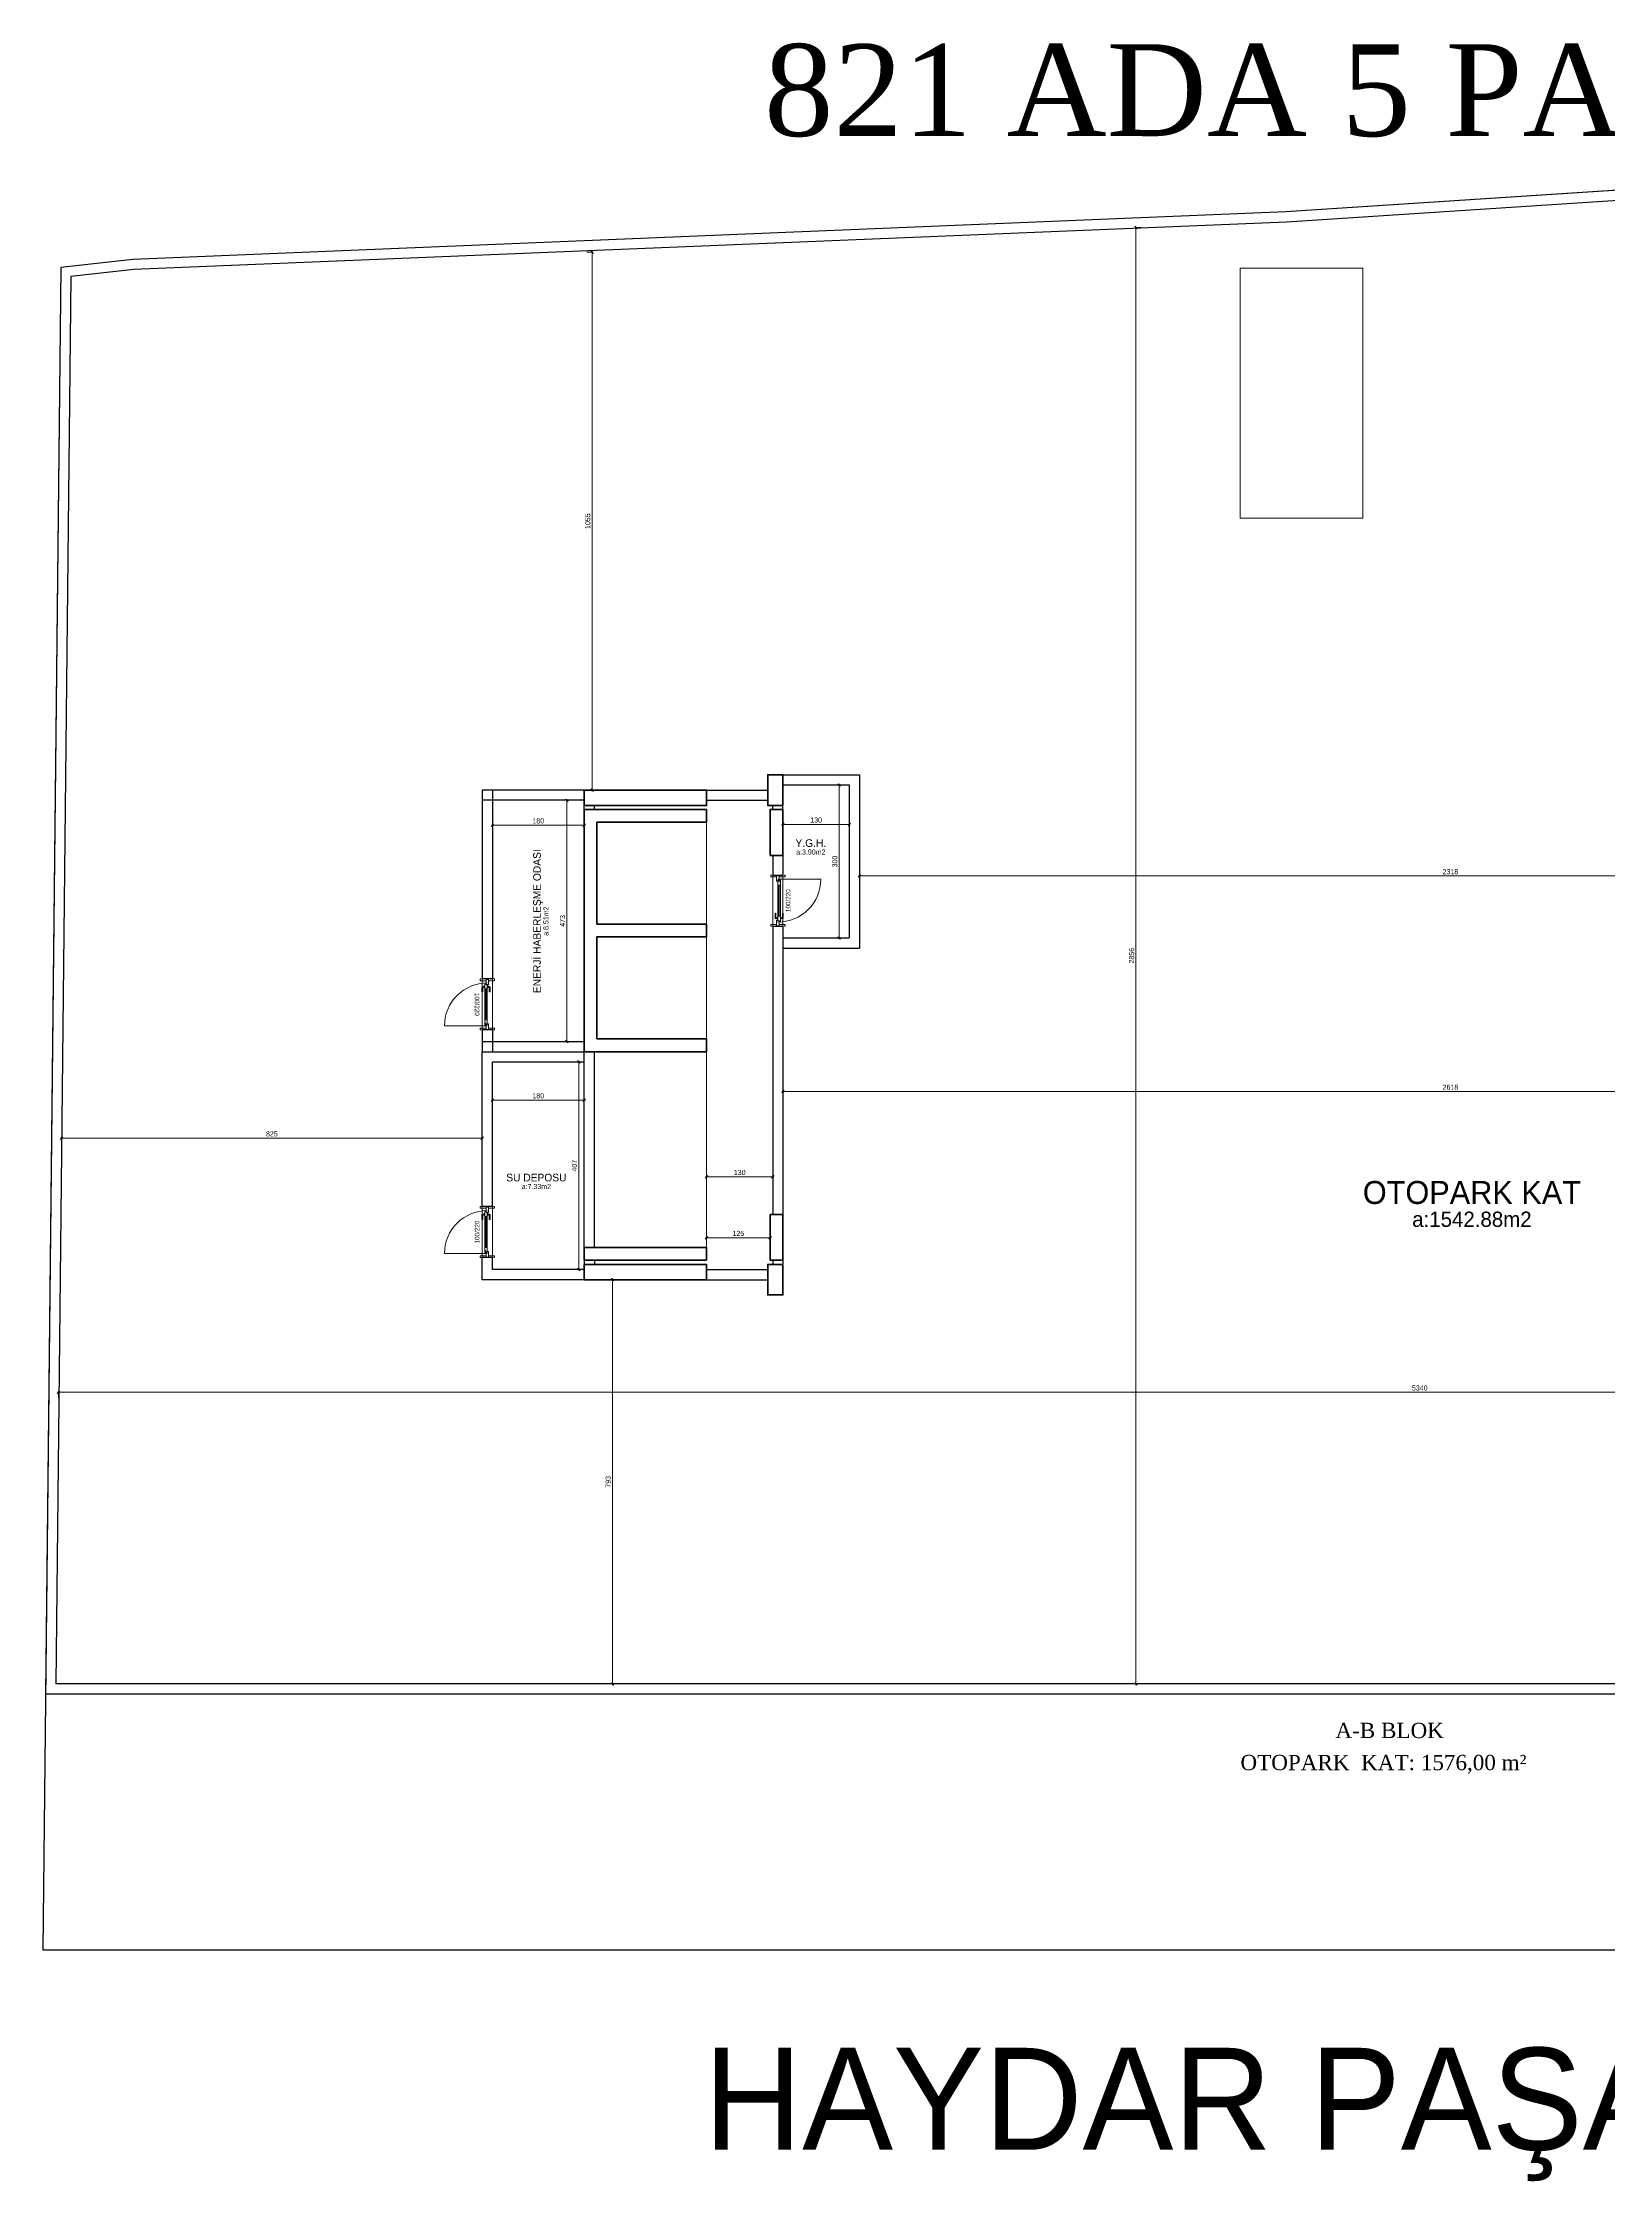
# Model space of a CAD drawing. Header units: centimetres. Extents: x 562865 to 1310255, y -148070 to 32737.
# Drawn here: x 625872 to 628942, y 16078 to 20271 of the extents above; entities that cross this region are included whole.
import ezdxf
from ezdxf.enums import TextEntityAlignment as Align

# ---------------------------------------------------------------- set-up
doc = ezdxf.new("R2010")
doc.units = ezdxf.units.CM
doc.header["$LTSCALE"] = 2.5
doc.layers.get('0').update_dxf_attribs({"color": 86})
for name, color, linetype in [('alan', 7, 'Continuous'), ('kapi-yazi', 7, 'Continuous'), ('mahal', 7, 'Continuous')]:
    doc.layers.add(name, color=color, linetype=linetype)
for name, color, linetype, lineweight in [('DUVAR', 4, 'Continuous', 30), ('duvar-kesim', 7, 'Continuous', 0), ('iç ölçü', 106, 'Continuous', 18), ('kapi', 9, 'Continuous', 0), ('kolon', 1, 'Continuous', 53), ('Z_YOL_ADI', 7, 'Continuous', 0)]:
    doc.layers.add(name, color=color, linetype=linetype, lineweight=lineweight)
doc.styles.add('autodim', font='times.ttf')
doc.styles.add('PINAR', font='comic.ttf')
doc.dimstyles.new('TEMİZ ÖLÇÜ', dxfattribs={"dimtxt": 10, "dimasz": 5, "dimexe": 1.8, "dimexo": 0.625, "dimgap": 3, "dimtad": 1, "dimdec": 0, "dimrnd": 0.5, "dimzin": 1, "dimdsep": 46, "dimtxsty": 'PINAR', "dimblk": 'OBLIQUE', "dimcen": 0.9, "dimdle": 2, "dimclrd": 256, "dimclre": 256, "dimclrt": 7, "dimadec": 0, "dimazin": 0, "dimtfac": 1, "dimtdec": 0, "dimtofl": 0, "dimtmove": 2, "dimatfit": 2, "dimfxl": 10, "dimfxlon": 1, "dimlwd": -1, "dimlwe": -1, "dimarcsym": 0})

# ---------------------------------------------------------------- blocks, each defined once
blk = doc.blocks.new('_Oblique')
at = {"color": 0, "linetype": 'ByBlock', "lineweight": -2}
blk.add_line((-0.5, -0.5), (0.5, 0.5), dxfattribs=at)
blk = doc.blocks.new('*D1429')
at = {"layer": 'Defpoints', "color": 0}
for p in [(627173.5, 17971), (627298.5, 17936.6), (627298.5, 17928.2)]:
    blk.add_point(p, dxfattribs=at)
at = {"layer": 'iç ölçü'}
for p, q in [((627171.5, 17928.2), (627300.5, 17928.2)), ((627173.5, 17938.2), (627173.5, 17926.4)), ((627298.5, 17936), (627298.5, 17926.4))]:
    blk.add_line(p, q, dxfattribs=at)
at = {"layer": 'iç ölçü', "linetype": 'ByBlock', "xscale": 5, "yscale": 5, "zscale": 5, "rotation": 180}
blk.add_blockref('_Oblique', (627173.5, 17928.2), dxfattribs=at)
at = {"layer": 'iç ölçü', "linetype": 'ByBlock', "xscale": 5, "yscale": 5, "zscale": 5}
blk.add_blockref('_Oblique', (627298.5, 17928.2), dxfattribs=at)
at = {"layer": 'iç ölçü', "color": 7, "insert": (627236, 17936.7), "char_height": 10, "attachment_point": 5, "style": 'PINAR'}
blk.add_mtext('125', dxfattribs=at)
blk = doc.blocks.new('*D1430')
at = {"layer": 'Defpoints', "color": 0}
for p in [(627173.5, 18047.8), (627173.5, 18030.3), (627303.5, 18030.3)]:
    blk.add_point(p, dxfattribs=at)
at = {"layer": 'iç ölçü'}
for p, q in [((627305.5, 18047.8), (627171.5, 18047.8)), ((627173.5, 18037.8), (627173.5, 18049.6)), ((627303.5, 18037.8), (627303.5, 18049.6))]:
    blk.add_line(p, q, dxfattribs=at)
at = {"layer": 'iç ölçü', "linetype": 'ByBlock', "xscale": 5, "yscale": 5, "zscale": 5, "rotation": 180}
blk.add_blockref('_Oblique', (627173.5, 18047.8), dxfattribs=at)
at = {"layer": 'iç ölçü', "linetype": 'ByBlock', "xscale": 5, "yscale": 5, "zscale": 5}
blk.add_blockref('_Oblique', (627303.5, 18047.8), dxfattribs=at)
at = {"layer": 'iç ölçü', "color": 7, "insert": (627238.5, 18056.2), "char_height": 10, "attachment_point": 5, "style": 'PINAR'}
blk.add_mtext('130', dxfattribs=at)
blk = doc.blocks.new('fm-door1')
at = {"linetype": 'Continuous'}
for p, q in [((0, 25), (0, -25)), ((100, 25), (0, 25)), ((80, 32), (80, 0)), ((84, 28), (128, 28)), ((90, 50), (910, 50)), ((90, 50), (90, 30)), ((100, 30), (90, 30)), ((100, 30), (100, -5)), ((100, 30), (100, -5)), ((100, 0), (900, 0)), ((190, 50), (190, 0)), ((810, 50), (810, 0)), ((910, 30), (900, 30)), ((900, 30), (900, -5)), ((900, 25), (1000, 25)), ((910, 50), (910, 30)), ((1000, 25), (1000, -25)), ((110, -25), (0, -25)), ((100, -5), (110, -5)), ((110, -5), (100, -5)), ((110, -5), (110, -25)), ((110, -25), (110, -5)), ((890, -25), (890, -5)), ((890, -5), (900, -5)), ((890, -25), (1000, -25))]:
    blk.add_line(p, q, dxfattribs=at)
at = {"color": 8, "linetype": 'Continuous'}
for p, q in [((190, 35), (810, 35)), ((190, 15), (810, 15))]:
    blk.add_line(p, q, dxfattribs=at)
at = {"linetype": 'Continuous'}
for points in [[(858, 58), (858, 89, 0.414214), (842, 104), (759, 104, 1), (759, 89), (835, 89, -0.414214), (842, 81), (842, 58)], [(858, -8), (858, -39, -0.414214), (842, -54), (759, -54, -1), (759, -39), (835, -39, 0.414214), (842, -31), (842, -8)]]:
    blk.add_lwpolyline(points, format="xyb", dxfattribs=at)
for points in [[(869, 50), (869, 58), (831, 58), (831, 50)], [(869, 0), (869, -8), (831, -8), (831, 0)]]:
    blk.add_lwpolyline(points, dxfattribs=at)
blk.add_circle((84, 32), 4.26, dxfattribs=at)
blk = doc.blocks.new('*D1431')
at = {"layer": 'Defpoints', "color": 0}
for p in [(627372.9, 18816), (627372.9, 18516), (627433.5, 18516)]:
    blk.add_point(p, dxfattribs=at)
at = {"layer": 'iç ölçü'}
for p, q in [((627423.5, 18816), (627435.3, 18816)), ((627433.5, 18818), (627433.5, 18514)), ((627423.5, 18516), (627435.3, 18516))]:
    blk.add_line(p, q, dxfattribs=at)
at = {"layer": 'iç ölçü', "linetype": 'ByBlock', "xscale": 5, "yscale": 5, "zscale": 5}
for p, rotation in [((627433.5, 18816), 90), ((627433.5, 18516), 270)]:
    blk.add_blockref('_Oblique', p, dxfattribs=dict(at, rotation=rotation))
at = {"layer": 'iç ölçü', "color": 7, "insert": (627425.1, 18666), "char_height": 10, "attachment_point": 5, "rotation": 90, "style": 'PINAR'}
blk.add_mtext('300', dxfattribs=at)
blk = doc.blocks.new('*D1432')
at = {"layer": 'Defpoints', "color": 0}
for p in [(627323.5, 18738.7), (627323.5, 18723), (627453.5, 18720.3)]:
    blk.add_point(p, dxfattribs=at)
at = {"layer": 'iç ölçü'}
for p, q in [((627455.5, 18738.7), (627321.5, 18738.7)), ((627323.5, 18728.7), (627323.5, 18740.5)), ((627453.5, 18728.7), (627453.5, 18740.5))]:
    blk.add_line(p, q, dxfattribs=at)
at = {"layer": 'iç ölçü', "linetype": 'ByBlock', "xscale": 5, "yscale": 5, "zscale": 5, "rotation": 180}
blk.add_blockref('_Oblique', (627323.5, 18738.7), dxfattribs=at)
at = {"layer": 'iç ölçü', "linetype": 'ByBlock', "xscale": 5, "yscale": 5, "zscale": 5}
blk.add_blockref('_Oblique', (627453.5, 18738.7), dxfattribs=at)
at = {"layer": 'iç ölçü', "color": 7, "insert": (627388.5, 18747.2), "char_height": 10, "attachment_point": 5, "style": 'PINAR'}
blk.add_mtext('130', dxfattribs=at)
blk = doc.blocks.new('*D1433')
at = {"layer": 'Defpoints', "color": 0}
for p in [(626817.9, 18786), (626817.9, 18313), (626899.5, 18313)]:
    blk.add_point(p, dxfattribs=at)
at = {"layer": 'iç ölçü'}
for p, q in [((626889.5, 18786), (626901.3, 18786)), ((626899.5, 18788), (626899.5, 18311)), ((626889.5, 18313), (626901.3, 18313))]:
    blk.add_line(p, q, dxfattribs=at)
at = {"layer": 'iç ölçü', "linetype": 'ByBlock', "xscale": 5, "yscale": 5, "zscale": 5}
for p, rotation in [((626899.5, 18786), 90), ((626899.5, 18313), 270)]:
    blk.add_blockref('_Oblique', p, dxfattribs=dict(at, rotation=rotation))
at = {"layer": 'iç ölçü', "color": 7, "insert": (626891, 18549.5), "char_height": 10, "attachment_point": 5, "rotation": 90, "style": 'PINAR'}
blk.add_mtext('473', dxfattribs=at)
blk = doc.blocks.new('*D1434')
at = {"layer": 'Defpoints', "color": 0}
for p in [(626753.5, 18737.1), (626753.5, 18723.6), (626933.5, 18723.6)]:
    blk.add_point(p, dxfattribs=at)
at = {"layer": 'iç ölçü'}
for p, q in [((626935.5, 18737.1), (626751.5, 18737.1)), ((626753.5, 18727.1), (626753.5, 18738.9)), ((626933.5, 18727.1), (626933.5, 18738.9))]:
    blk.add_line(p, q, dxfattribs=at)
at = {"layer": 'iç ölçü', "linetype": 'ByBlock', "xscale": 5, "yscale": 5, "zscale": 5, "rotation": 180}
blk.add_blockref('_Oblique', (626753.5, 18737.1), dxfattribs=at)
at = {"layer": 'iç ölçü', "linetype": 'ByBlock', "xscale": 5, "yscale": 5, "zscale": 5}
blk.add_blockref('_Oblique', (626933.5, 18737.1), dxfattribs=at)
at = {"layer": 'iç ölçü', "color": 7, "insert": (626843.5, 18745.5), "char_height": 10, "attachment_point": 5, "style": 'PINAR'}
blk.add_mtext('180', dxfattribs=at)
blk = doc.blocks.new('*D1435')
at = {"layer": 'Defpoints', "color": 0}
for p in [(626869.2, 18273), (626869.2, 17866), (626923, 17866)]:
    blk.add_point(p, dxfattribs=at)
at = {"layer": 'iç ölçü'}
for p, q in [((626913, 18273), (626924.8, 18273)), ((626923, 18275), (626923, 17864)), ((626913, 17866), (626924.8, 17866))]:
    blk.add_line(p, q, dxfattribs=at)
at = {"layer": 'iç ölçü', "linetype": 'ByBlock', "xscale": 5, "yscale": 5, "zscale": 5}
for p, rotation in [((626923, 18273), 90), ((626923, 17866), 270)]:
    blk.add_blockref('_Oblique', p, dxfattribs=dict(at, rotation=rotation))
at = {"layer": 'iç ölçü', "color": 7, "insert": (626914.5, 18069.5), "char_height": 10, "attachment_point": 5, "rotation": 90, "style": 'PINAR'}
blk.add_mtext('407', dxfattribs=at)
blk = doc.blocks.new('*D1436')
at = {"layer": 'Defpoints', "color": 0}
for p in [(626753.5, 18198.1), (626753.5, 18163.6), (626933.5, 18163.6)]:
    blk.add_point(p, dxfattribs=at)
at = {"layer": 'iç ölçü'}
for p, q in [((626753.5, 18188.1), (626753.5, 18199.9)), ((626933.5, 18188.1), (626933.5, 18199.9)), ((626935.5, 18198.1), (626751.5, 18198.1))]:
    blk.add_line(p, q, dxfattribs=at)
at = {"layer": 'iç ölçü', "linetype": 'ByBlock', "xscale": 5, "yscale": 5, "zscale": 5, "rotation": 180}
blk.add_blockref('_Oblique', (626753.5, 18198.1), dxfattribs=at)
at = {"layer": 'iç ölçü', "linetype": 'ByBlock', "xscale": 5, "yscale": 5, "zscale": 5}
blk.add_blockref('_Oblique', (626933.5, 18198.1), dxfattribs=at)
at = {"layer": 'iç ölçü', "color": 7, "insert": (626843.5, 18206.5), "char_height": 10, "attachment_point": 5, "style": 'PINAR'}
blk.add_mtext('180', dxfattribs=at)
blk = doc.blocks.new('*D1445')
at = {"layer": 'Defpoints', "color": 0}
for p in [(628053.1, 19909.3), (628015.8, 17053.2), (628073.4, 17053.2)]:
    blk.add_point(p, dxfattribs=at)
at = {"layer": 'iç ölçü'}
for p, q in [((628025.8, 19909.3), (628014, 19909.3)), ((628015.8, 19911.3), (628015.8, 17051.2)), ((628025.8, 17053.2), (628014, 17053.2))]:
    blk.add_line(p, q, dxfattribs=at)
at = {"layer": 'iç ölçü', "linetype": 'ByBlock', "xscale": 5, "yscale": 5, "zscale": 5}
for p, rotation in [((628015.8, 19909.3), 90), ((628015.8, 17053.2), 270)]:
    blk.add_blockref('_Oblique', p, dxfattribs=dict(at, rotation=rotation))
at = {"layer": 'iç ölçü', "color": 7, "insert": (628007.3, 18481.3), "char_height": 10, "attachment_point": 5, "rotation": 90, "style": 'PINAR'}
blk.add_mtext('2856', dxfattribs=at)
blk = doc.blocks.new('*D1446')
at = {"layer": 'Defpoints', "color": 0}
for p in [(631242.2, 17625.1), (625902.5, 17544.1), (631242.2, 17561.6)]:
    blk.add_point(p, dxfattribs=at)
at = {"layer": 'iç ölçü'}
for p, q in [((625900.5, 17625.1), (631244.2, 17625.1)), ((625902.5, 17615.1), (625902.5, 17626.9)), ((631242.2, 17615.1), (631242.2, 17626.9))]:
    blk.add_line(p, q, dxfattribs=at)
at = {"layer": 'iç ölçü', "linetype": 'ByBlock', "xscale": 5, "yscale": 5, "zscale": 5, "rotation": 180}
blk.add_blockref('_Oblique', (625902.5, 17625.1), dxfattribs=at)
at = {"layer": 'iç ölçü', "linetype": 'ByBlock', "xscale": 5, "yscale": 5, "zscale": 5}
blk.add_blockref('_Oblique', (631242.2, 17625.1), dxfattribs=at)
at = {"layer": 'iç ölçü', "color": 7, "insert": (628572.4, 17633.6), "char_height": 10, "attachment_point": 5, "style": 'PINAR'}
blk.add_mtext('5340', dxfattribs=at)
blk = doc.blocks.new('*D1448')
at = {"layer": 'Defpoints', "color": 0}
for p in [(625908.4, 18123.5), (625908.4, 18083.4), (626733.5, 18103.4)]:
    blk.add_point(p, dxfattribs=at)
at = {"layer": 'iç ölçü'}
for p, q in [((626735.5, 18123.5), (625906.4, 18123.5)), ((625908.4, 18113.5), (625908.4, 18125.3)), ((626733.5, 18113.5), (626733.5, 18125.3))]:
    blk.add_line(p, q, dxfattribs=at)
at = {"layer": 'iç ölçü', "linetype": 'ByBlock', "xscale": 5, "yscale": 5, "zscale": 5, "rotation": 180}
blk.add_blockref('_Oblique', (625908.4, 18123.5), dxfattribs=at)
at = {"layer": 'iç ölçü', "linetype": 'ByBlock', "xscale": 5, "yscale": 5, "zscale": 5}
blk.add_blockref('_Oblique', (626733.5, 18123.5), dxfattribs=at)
at = {"layer": 'iç ölçü', "color": 7, "insert": (626321, 18131.9), "char_height": 10, "attachment_point": 5, "style": 'PINAR'}
blk.add_mtext('825', dxfattribs=at)
blk = doc.blocks.new('*D1449')
at = {"layer": 'Defpoints', "color": 0}
for p in [(626879.6, 19860.8), (626949, 19860.8), (626886.3, 18806)]:
    blk.add_point(p, dxfattribs=at)
at = {"layer": 'iç ölçü'}
for p, q in [((626939, 19860.8), (626950.8, 19860.8)), ((626949, 18804), (626949, 19862.8)), ((626939, 18806), (626950.8, 18806))]:
    blk.add_line(p, q, dxfattribs=at)
at = {"layer": 'iç ölçü', "linetype": 'ByBlock', "xscale": 5, "yscale": 5, "zscale": 5}
for p, rotation in [((626949, 19860.8), 90), ((626949, 18806), 270)]:
    blk.add_blockref('_Oblique', p, dxfattribs=dict(at, rotation=rotation))
at = {"layer": 'iç ölçü', "color": 7, "insert": (626940.6, 19333.4), "char_height": 10, "attachment_point": 5, "rotation": 90, "style": 'PINAR'}
blk.add_mtext('1055', dxfattribs=at)
blk = doc.blocks.new('*D1450')
at = {"layer": 'Defpoints', "color": 0}
for p in [(627053.5, 17846), (626989.1, 17053.2), (627053.5, 17053.2)]:
    blk.add_point(p, dxfattribs=at)
at = {"layer": 'iç ölçü'}
for p, q in [((626999.1, 17846), (626987.3, 17846)), ((626989.1, 17848), (626989.1, 17051.2)), ((626999.1, 17053.2), (626987.3, 17053.2))]:
    blk.add_line(p, q, dxfattribs=at)
at = {"layer": 'iç ölçü', "linetype": 'ByBlock', "xscale": 5, "yscale": 5, "zscale": 5}
for p, rotation in [((626989.1, 17846), 90), ((626989.1, 17053.2), 270)]:
    blk.add_blockref('_Oblique', p, dxfattribs=dict(at, rotation=rotation))
at = {"layer": 'iç ölçü', "color": 7, "insert": (626980.6, 17449.6), "char_height": 10, "attachment_point": 5, "rotation": 90, "style": 'PINAR'}
blk.add_mtext('793', dxfattribs=at)
blk = doc.blocks.new('*D1453')
at = {"layer": 'Defpoints', "color": 0}
for p in [(629791.7, 18637.6), (627473.5, 18581.2), (629791.7, 18581.2)]:
    blk.add_point(p, dxfattribs=at)
at = {"layer": 'iç ölçü'}
for p, q in [((627471.5, 18637.6), (629793.7, 18637.6)), ((627473.5, 18627.6), (627473.5, 18639.4)), ((629791.7, 18627.6), (629791.7, 18639.4))]:
    blk.add_line(p, q, dxfattribs=at)
at = {"layer": 'iç ölçü', "linetype": 'ByBlock', "xscale": 5, "yscale": 5, "zscale": 5, "rotation": 180}
blk.add_blockref('_Oblique', (627473.5, 18637.6), dxfattribs=at)
at = {"layer": 'iç ölçü', "linetype": 'ByBlock', "xscale": 5, "yscale": 5, "zscale": 5}
blk.add_blockref('_Oblique', (629791.7, 18637.6), dxfattribs=at)
at = {"layer": 'iç ölçü', "color": 7, "insert": (628632.6, 18646), "char_height": 10, "attachment_point": 5, "style": 'PINAR'}
blk.add_mtext('2318', dxfattribs=at)
blk = doc.blocks.new('*D1454')
at = {"layer": 'Defpoints', "color": 0}
for p in [(629941.7, 18214.8), (627323.5, 18077.5), (629941.7, 18077.5)]:
    blk.add_point(p, dxfattribs=at)
at = {"layer": 'iç ölçü'}
for p, q in [((627321.5, 18214.8), (629943.7, 18214.8)), ((627323.5, 18204.8), (627323.5, 18216.6)), ((629941.7, 18204.8), (629941.7, 18216.6))]:
    blk.add_line(p, q, dxfattribs=at)
at = {"layer": 'iç ölçü', "linetype": 'ByBlock', "xscale": 5, "yscale": 5, "zscale": 5, "rotation": 180}
blk.add_blockref('_Oblique', (627323.5, 18214.8), dxfattribs=at)
at = {"layer": 'iç ölçü', "linetype": 'ByBlock', "xscale": 5, "yscale": 5, "zscale": 5}
blk.add_blockref('_Oblique', (629941.7, 18214.8), dxfattribs=at)
at = {"layer": 'iç ölçü', "color": 7, "insert": (628632.6, 18223.3), "char_height": 10, "attachment_point": 5, "style": 'PINAR'}
blk.add_mtext('2618', dxfattribs=at)

msp = doc.modelspace()

# ---------------------------------------------------------------- linework, layer by layer
at = {"layer": 'DUVAR'}
for p, q in [((629474.7, 20015.5), (628309.7, 19939.9)), ((629475.7, 19995.5), (628310.8, 19919.9)), ((628309.7, 19939.9), (626048.6, 19846.5)), ((628310.8, 19919.9), (626050.1, 19826.5)), ((626048.6, 19846.5), (625907.2, 19830.7)), ((625907.2, 19830.7), (625871.6, 16532.2)), ((625927, 19812.8), (625897.2, 17053.2)), ((626050.1, 19826.5), (625927, 19812.8)), ((627323.5, 18836), (627473.5, 18836)), ((627473.5, 18836), (627473.5, 18496)), ((626933.5, 18806), (626733.5, 18806)), ((626733.5, 18806), (626733.5, 18435.8)), ((626933.5, 18786), (626733.5, 18786)), ((626753.5, 18806), (626753.5, 18435.8)), ((627173.5, 18806), (627293.5, 18806)), ((627173.5, 18786), (627293.5, 18786)), ((627323.5, 18816), (627453.5, 18816)), ((627453.5, 18816), (627453.5, 18516)), ((626933.5, 18768), (626933.5, 18776)), ((626953.5, 18768), (626953.5, 18776)), ((627303.5, 18768), (627303.5, 18776)), ((627323.5, 18768), (627323.5, 18776)), ((627303.5, 18678), (627303.5, 18639.1)), ((627323.5, 18678), (627323.5, 18639.1)), ((627303.5, 18639.1), (627323.5, 18639.1)), ((627303.5, 18539.1), (627303.5, 17974)), ((627303.5, 18539.1), (627323.5, 18539.1)), ((627323.5, 18539.1), (627323.5, 17974)), ((627323.5, 18516), (627453.5, 18516)), ((627323.5, 18496), (627473.5, 18496)), ((626753.5, 18435.8), (626733.5, 18435.8)), ((626733.5, 18335.8), (626733.5, 18293)), ((626753.5, 18335.8), (626733.5, 18335.8)), ((626753.5, 18335.8), (626753.5, 18293)), ((626733.5, 18313), (626933.5, 18313)), ((626733.5, 18293), (626933.5, 18293)), ((626733.5, 18293), (626933.5, 18293)), ((626733.5, 17989.4), (626733.5, 18293)), ((626933.5, 17909), (626933.5, 18293)), ((626953.5, 17909), (626953.5, 18293)), ((626753.5, 18273), (626933.5, 18273)), ((626753.5, 17989.4), (626753.5, 18273)), ((626753.5, 17989.4), (626733.5, 17989.4)), ((626733.5, 17846), (626733.5, 17889.4)), ((626753.5, 17889.4), (626733.5, 17889.4)), ((626753.5, 17866), (626753.5, 17889.4)), ((626933.5, 17866), (626753.5, 17866)), ((626933.5, 17884), (626933.5, 17876)), ((626933.5, 17884), (626933.5, 17876)), ((626953.5, 17884), (626953.5, 17876)), ((626953.5, 17884), (626953.5, 17876)), ((627173.5, 17866), (627293.5, 17866)), ((627303.5, 17884), (627303.5, 17877)), ((627323.5, 17884), (627323.5, 17877)), ((626933.5, 17846), (626733.5, 17846)), ((627173.5, 17846), (627293.5, 17846)), ((631242.3, 17033.2), (625877, 17033.2)), ((631223, 17053.2), (625897.2, 17053.2)), ((625871.6, 16532.2), (631223.4, 16532.2))]:
    msp.add_line(p, q, dxfattribs=at)
at = {"layer": 'duvar-kesim'}
for p, q in [((627303.5, 18639.1), (627303.5, 18539.1)), ((627323.5, 18639.1), (627323.5, 18539.1)), ((626733.5, 18335.8), (626733.5, 18435.8)), ((626753.5, 18335.8), (626753.5, 18435.8)), ((626733.5, 17889.4), (626733.5, 17989.4)), ((626753.5, 17889.4), (626753.5, 17989.4))]:
    msp.add_line(p, q, dxfattribs=at)
at = {"layer": 'iç ölçü'}
for p, q in [((627173.5, 18543), (627173.5, 18743)), ((627173.5, 18318), (627173.5, 18518)), ((627173.5, 18293), (627173.5, 17896.5))]:
    msp.add_line(p, q, dxfattribs=at)
for points in [[(631242.3, 17033.2), (631351.4, 19930.8), (630343.4, 20043), (629474.7, 20015.5), (628309.7, 19939.9), (626048.6, 19846.5), (625907.2, 19830.7), (625877, 17033.2)], [(628220.5, 19829.3), (628460.5, 19829.3), (628460.5, 19339.3), (628220.5, 19339.3)]]:
    msp.add_lwpolyline(points, close=True, dxfattribs=at)
at = {"layer": 'kapi'}
for points in [[(627301.5, 18639.1), (627299.5, 18639.1), (627299.5, 18635.6), (627311, 18635.6)], [(627325.5, 18639.1), (627327.5, 18639.1), (627327.5, 18635.6), (627316, 18635.6)], [(627301.5, 18539.1), (627299.5, 18539.1), (627299.5, 18542.6), (627311, 18542.6)], [(627325.5, 18539.1), (627327.5, 18539.1), (627327.5, 18542.6), (627316, 18542.6)], [(626731.5, 18435.8), (626729.5, 18435.8), (626729.5, 18432.3), (626741, 18432.3)], [(626755.5, 18435.8), (626757.5, 18435.8), (626757.5, 18432.3), (626746, 18432.3)], [(626731.5, 18335.8), (626729.5, 18335.8), (626729.5, 18339.3), (626741, 18339.3)], [(626755.5, 18335.8), (626757.5, 18335.8), (626757.5, 18339.3), (626746, 18339.3)], [(626731.5, 17989.4), (626729.5, 17989.4), (626729.5, 17985.9), (626741, 17985.9)], [(626755.5, 17989.4), (626757.5, 17989.4), (626757.5, 17985.9), (626746, 17985.9)], [(626731.5, 17889.4), (626729.5, 17889.4), (626729.5, 17892.9), (626741, 17892.9)], [(626755.5, 17889.4), (626757.5, 17889.4), (626757.5, 17892.9), (626746, 17892.9)]]:
    msp.add_lwpolyline(points, dxfattribs=at)
for points in [[(627313.5, 18631.1), (627397.5, 18631.1, -0.414214), (627313.5, 18547.1, -0.414214)], [(626743.5, 18343.8), (626659.5, 18343.8, -0.414214), (626743.5, 18427.8, -0.414214)], [(626743.5, 17897.4), (626659.5, 17897.4, -0.414214), (626743.5, 17981.4, -0.414214)]]:
    msp.add_lwpolyline(points, format="xyb", dxfattribs=at)
at = {"layer": 'kolon'}
for p, q in [((626933.5, 18293), (626933.5, 18768)), ((626933.5, 18768), (627173.5, 18768)), ((627173.5, 18768), (627173.5, 18743)), ((627173.5, 18743), (626958.5, 18743)), ((626958.5, 18743), (626958.5, 18543)), ((626958.5, 18543), (627173.5, 18543)), ((627173.5, 18543), (627173.5, 18518)), ((626958.5, 18518), (626958.5, 18318)), ((627173.5, 18518), (626958.5, 18518)), ((626958.5, 18293), (626933.5, 18293)), ((626958.5, 18318), (627173.5, 18318)), ((627173.5, 18293), (626958.5, 18293)), ((627173.5, 18318), (627173.5, 18293)), ((626933.5, 17909), (627173.5, 17909)), ((626933.5, 17909), (626933.5, 17884)), ((627173.5, 17909), (626958.5, 17909)), ((627173.5, 17909), (627173.5, 17884)), ((627173.5, 17884), (627173.5, 17909)), ((627173.5, 17884), (626933.5, 17884)), ((626933.5, 17884), (627173.5, 17884))]:
    msp.add_line(p, q, dxfattribs=at)
for points in [[(627323.5, 18836), (627293.5, 18836), (627293.5, 18776), (627323.5, 18776)], [(626933.5, 18776), (626933.5, 18806), (627173.5, 18806), (627173.5, 18776)], [(627298.5, 18678), (627323.5, 18678), (627323.5, 18768), (627298.5, 18768)], [(627298.5, 17974), (627323.5, 17974), (627323.5, 17884), (627298.5, 17884)], [(626933.5, 17876), (626933.5, 17846), (627173.5, 17846), (627173.5, 17876)], [(626933.5, 17876), (626933.5, 17846), (627173.5, 17846), (627173.5, 17876)], [(627323.5, 17876), (627293.5, 17876), (627293.5, 17816), (627323.5, 17816)]]:
    msp.add_lwpolyline(points, close=True, dxfattribs=at)

# ---------------------------------------------------------------- block references
at = {"layer": 'kapi', "xscale": 0.098, "yscale": 0.1, "zscale": 0.098}
for p, rotation in [((627313.5, 18638.1), 270), ((626743.5, 18336.8), 90), ((626743.5, 17890.4), 90)]:
    msp.add_blockref('fm-door1', p, dxfattribs=dict(at, rotation=rotation))

# ---------------------------------------------------------------- texts
at = {"layer": 'alan', "style": 'PINAR'}
for s, height, p in [('a:3.90m2', 10, (627378.1, 18679.6)), ('a:7.33m2', 10, (626839.8, 18023.7)), ('a:1542.88m2', 30, (628674.7, 17949.5))]:
    msp.add_text(s, height=height, dxfattribs=at).set_placement(p, align=Align.CENTER)
msp.add_text('a:8.51m2', height=10, rotation=90, dxfattribs=at).set_placement((626863.5, 18549), align=Align.CENTER)
at = {"layer": 'kapi-yazi', "style": 'PINAR'}
for rotation, p in [(90, (627333.5, 18589.1)), (270, (626723.5, 18385.8)), (90, (626723.5, 17939.4))]:
    msp.add_text('100/220', height=9, rotation=rotation, dxfattribs=at).set_placement(p, align=Align.MIDDLE_CENTER)
at = {"layer": 'mahal'}
for s, height, style, p in [('821 ADA 5 PARSEL', 180, 'autodim', (628460.9, 20088.6)), ('Y.G.H.', 15, 'PINAR', (627378.1, 18694.6)), ('SU DEPOSU', 15, 'PINAR', (626839.8, 18038.7)), ('OTOPARK KAT', 45, 'PINAR', (628674.7, 17994.5)), ('A-B BLOK', 30, 'autodim', (628513.4, 16947.1)), ('OTOPARK  KAT: 1576,00 m²', 30, 'autodim', (628501.3, 16884.2))]:
    msp.add_text(s, height=height, dxfattribs=dict(at, style=style)).set_placement(p, align=Align.CENTER)
at = {"layer": 'mahal', "style": 'PINAR'}
msp.add_text('ENERJİ HABERLEŞME ODASI', height=15, rotation=90, dxfattribs=at).set_placement((626848.5, 18549), align=Align.CENTER)
at = {"layer": 'Z_YOL_ADI', "style": 'PINAR'}
msp.add_text('HAYDAR PAŞA Sokak', height=200, dxfattribs=at).set_placement((627167.9, 16139.8))

# ---------------------------------------------------------------- dimensions: what is measured, and where the dimension line sits
at = {"layer": 'iç ölçü'}
for base, p1, p2, picture, middle in [((628015.8, 17053.2), (628053.1, 19909.3), (628073.4, 17053.2), '*D1445', (628007.3, 18481.3)), ((626949, 19860.8), (626886.3, 18806), (626879.6, 19860.8), '*D1449', (626940.6, 19333.4)), ((626899.5, 18313), (626817.9, 18786), (626817.9, 18313), '*D1433', (626891, 18549.5)), ((627433.5, 18516), (627372.9, 18816), (627372.9, 18516), '*D1431', (627425.1, 18666)), ((626923, 17866), (626869.2, 18273), (626869.2, 17866), '*D1435', (626914.5, 18069.5)), ((626989.1, 17053.2), (627053.5, 17846), (627053.5, 17053.2), '*D1450', (626980.6, 17449.6))]:
    dim = msp.add_linear_dim(base=base, p1=p1, p2=p2, angle=90, dimstyle='TEMİZ ÖLÇÜ', override={"dimarcsym": 1}, dxfattribs=at)
    dim.commit()
    dim.dimension.update_dxf_attribs({"geometry": picture, "text_midpoint": middle})
for base, p1, p2, picture, middle in [((626753.5, 18737.1), (626933.5, 18723.6), (626753.5, 18723.6), '*D1434', (626843.5, 18745.5)), ((627323.5, 18738.7), (627453.5, 18720.3), (627323.5, 18723), '*D1432', (627388.5, 18747.2)), ((629791.7, 18637.6), (627473.5, 18581.2), (629791.7, 18581.2), '*D1453', (628632.6, 18646)), ((626753.5, 18198.1), (626933.5, 18163.6), (626753.5, 18163.6), '*D1436', (626843.5, 18206.5)), ((629941.7, 18214.8), (627323.5, 18077.5), (629941.7, 18077.5), '*D1454', (628632.6, 18223.3)), ((625908.4, 18123.5), (626733.5, 18103.4), (625908.4, 18083.4), '*D1448', (626321, 18131.9)), ((627173.5, 18047.8), (627303.5, 18030.3), (627173.5, 18030.3), '*D1430', (627238.5, 18056.2)), ((627298.5, 17928.2), (627173.5, 17971), (627298.5, 17936.6), '*D1429', (627236, 17936.7)), ((631242.2, 17625.1), (625902.5, 17544.1), (631242.2, 17561.6), '*D1446', (628572.4, 17633.6))]:
    dim = msp.add_linear_dim(base=base, p1=p1, p2=p2, dimstyle='TEMİZ ÖLÇÜ', override={"dimarcsym": 1}, dxfattribs=at)
    dim.commit()
    dim.dimension.update_dxf_attribs({"geometry": picture, "text_midpoint": middle})

doc.saveas('drawing.dxf')
